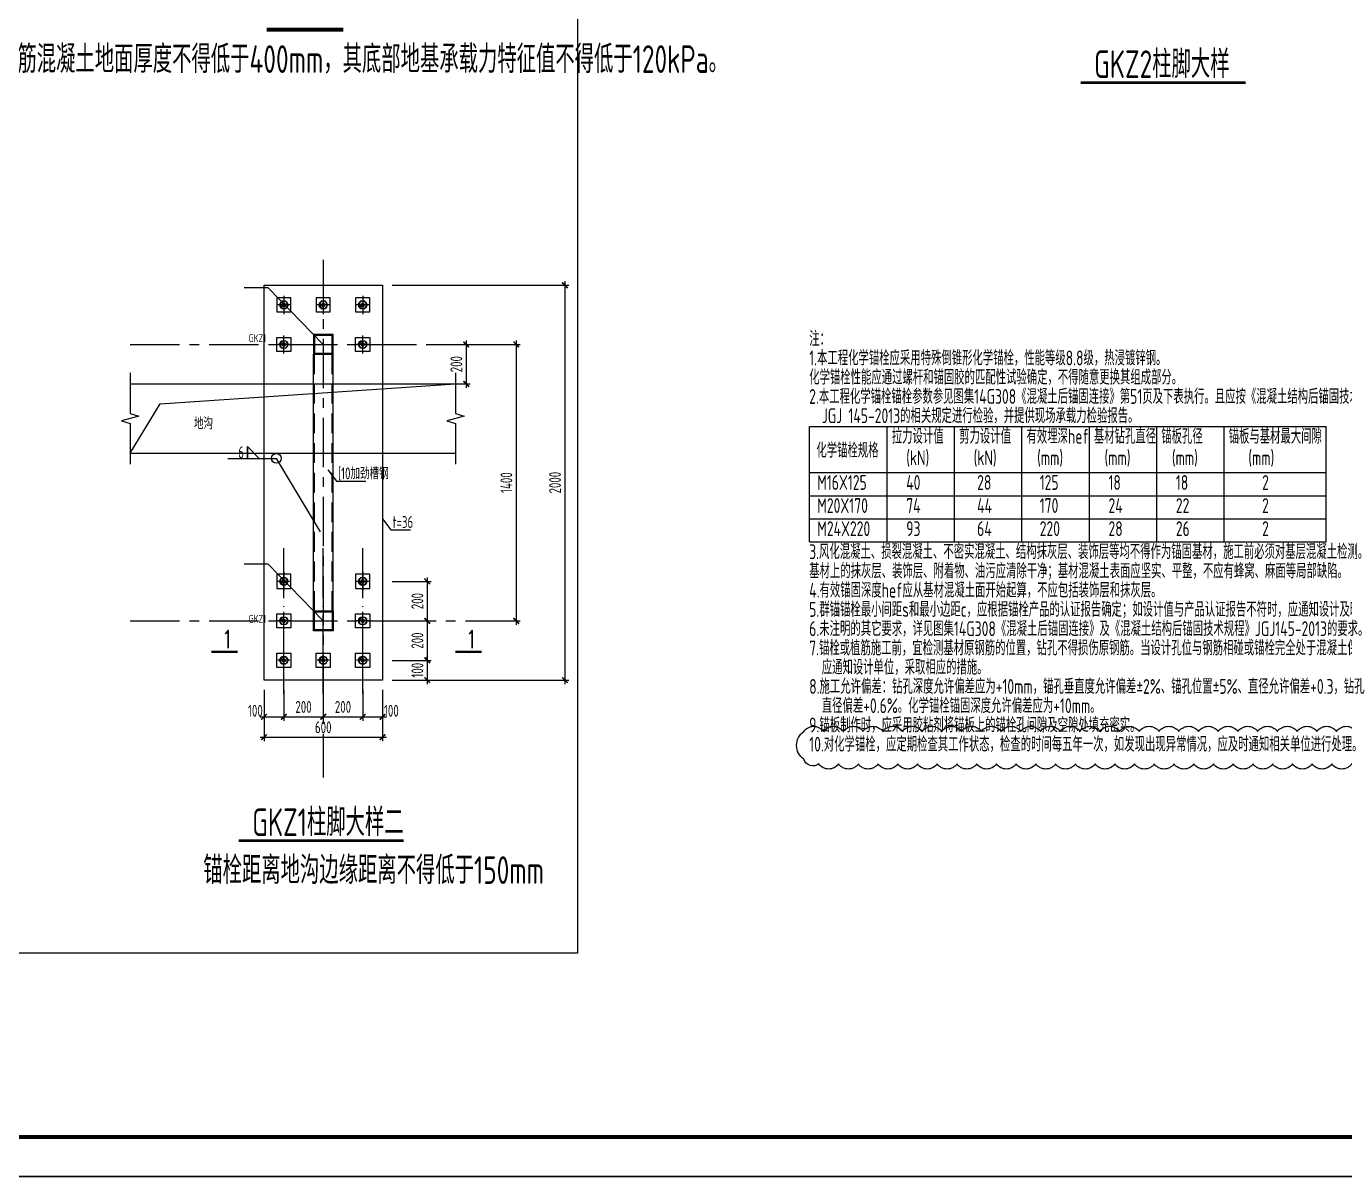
# Model space of a CAD drawing. Extents: x 498328 to 716449, y -893371 to -467753.
# Drawn here: x 547129 to 580533, y -681324 to -652194 of the extents above; entities that cross this region are included whole.
import ezdxf
from ezdxf.enums import TextEntityAlignment as Align

# ---------------------------------------------------------------- set-up
doc = ezdxf.new("R2010")
doc.units = 0
doc.header["$LTSCALE"] = 1000
doc.header["$PDMODE"] = 35
doc.header["$PDSIZE"] = 20
for name, pattern in [('CENTER', [2, 1.25, -0.25, 0.25, -0.25]), ('Continuous-STLayerSet-ColCode', [0]), ('DASHED', [0.75, 0.5, -0.25]), ('DOTE', [2.42, 2, -0.2, 0.02, -0.2])]:
    doc.linetypes.add(name, pattern=pattern)
doc.layers.get('0').update_dxf_attribs({"linetype": 'CONTINUOUS'})
doc.layers.get('Defpoints').update_dxf_attribs({"linetype": 'CONTINUOUS'})
for name, color, linetype in [('1轮廓实线层', 7, 'CONTINUOUS'), ('AXIS', 251, 'CENTER'), ('BASE', 2, 'CONTINUOUS'), ('DIM', 3, 'CONTINUOUS'), ('DOTE', 8, 'CONTINUOUS'), ('PUB_TEXT', 7, 'CONTINUOUS'), ('PUB_TITLE', 4, 'CONTINUOUS'), ('S-BEAM-DIMS', 2, 'CONTINUOUS'), ('STXT_XG_THIN', 2, 'CONTINUOUS'), ('STXT_XG_TNDSH', 6, 'DASHED'), ('TEXT', 2, 'CONTINUOUS'), ('THIN', 7, 'CONTINUOUS'), ('焊缝', 1, 'CONTINUOUS')]:
    doc.layers.add(name, color=color, linetype=linetype)
doc.layers.add('yichutu', color=7, linetype='CONTINUOUS', true_color=0xffffff, plot=False)
for name, color, linetype, lineweight in [('平立面图梁柱撑编号', 7, 'CONTINUOUS', 18), ('板材', 3, 'CONTINUOUS', 18), ('标注', 7, 'CONTINUOUS', 18), ('螺栓孔', 51, 'CONTINUOUS', 15), ('钢梁', 141, 'CONTINUOUS', 18), ('锚栓', 1, 'CONTINUOUS', 18)]:
    doc.layers.add(name, color=color, linetype=linetype, lineweight=lineweight)
doc.styles.add('HZTXT', font='txt.shx', dxfattribs={"bigfont": 'HZTXT'})
doc.styles.add('TSSD_DIMENSION', font='Tssdeng.shx', dxfattribs={"width": 0.7, "bigfont": 'hztxt.shx'})
doc.styles.add('TSSD_NORM', font='Tssdeng.shx', dxfattribs={"width": 0.7, "bigfont": 'hztxt.shx'})
doc.styles.add('TSSD_REIN', font='Tssdeng.shx', dxfattribs={"width": 0.7, "bigfont": 'hztxt.shx'})
doc.dimstyles.new('TSSD_20_100', dxfattribs={"dimtxt": 300, "dimasz": 100, "dimexe": 100, "dimexo": 250, "dimgap": 100, "dimtad": 1, "dimdec": 0, "dimlfac": 0.2, "dimzin": 0, "dimdsep": 46, "dimtxsty": 'TSSD_DIMENSION', "dimblk": 'ARCHTICK', "dimcen": 0, "dimdle": 100, "dimclrt": 7, "dimadec": 0, "dimazin": 0, "dimtfac": 1, "dimtdec": 0, "dimtix": 1, "dimtmove": 2, "dimatfit": 3, "dimldrblk": 'ARCHTICK', "dimfxl": 0, "dimtolj": 1, "dimtzin": 0, "dimarcsym": 0})

# ---------------------------------------------------------------- blocks, each defined once
blk = doc.blocks.new('A$C0D6655A2')
at = {"color": 8}
blk.add_lwpolyline([(-226, 2205, -0.520567), (274, 2205, -0.520567), (774, 2205, -0.520567), (1274, 2205, -0.520567), (1774, 2205, -0.520567), (2274, 2205, -0.520567), (2774, 2205, -0.520567), (3274, 2205, -0.520567), (3774, 2205, -0.520567), (4274, 2205, -0.520567), (4774, 2205, -0.520567), (5274, 2205, -0.520567), (5774, 2205, -0.520567), (6274, 2205, -0.520567), (6774, 2205, -0.520567), (7274, 2205, -0.520567), (7774, 2205, -0.520567), (8274, 2205, -0.520567), (8774, 2205, -0.520567), (9274, 2205, -0.520567), (9774, 2205, -0.520567), (10274, 2205, -0.520567), (10774, 2205, -0.520567), (11274, 2205, -0.520567), (11774, 2205, -0.520567), (12274, 2205, -0.520567), (12774, 2205, -0.520567), (13274, 2205, -0.520567), (13774, 2205, -0.520567), (14054, 1985, -0.520567), (14054, 1485, -0.520567), (13656, 1383, -0.520567), (13156, 1383, -0.520567), (12656, 1383, -0.520567), (12156, 1383, -0.520567), (11656, 1383, -0.520567), (11156, 1383, -0.520567), (10656, 1383, -0.520567), (10156, 1383, -0.520567), (9656, 1383, -0.520567), (9156, 1383, -0.520567), (8656, 1383, -0.520567), (8156, 1383, -0.520567), (7656, 1383, -0.520567), (7156, 1383, -0.520567), (6656, 1383, -0.520567), (6156, 1383, -0.520567), (5656, 1383, -0.520567), (5156, 1383, -0.520567), (4656, 1383, -0.520567), (4156, 1383, -0.520567), (3656, 1383, -0.520567), (3156, 1383, -0.520567), (2656, 1383, -0.520567), (2156, 1383, -0.520567), (1656, 1383, -0.520567), (1156, 1383, -0.520567), (656, 1383, -0.520567), (156, 1383, -0.520567), (-226, 1501, -0.520567)], format="xyb", close=True, dxfattribs=at)
at = {"layer": 'S-BEAM-DIMS'}
for p, q in [((-83, 9930), (13009, 9930)), ((-83, 7006), (-83, 9930)), ((1889, 7006), (1889, 9930)), ((3596, 7006), (3596, 9930)), ((5303, 7006), (5303, 9930)), ((7010, 7006), (7010, 9930)), ((8717, 7006), (8717, 9930)), ((10424, 7006), (10424, 9930)), ((13009, 7006), (13009, 9930)), ((-83, 8760), (8717, 8760)), ((-83, 8760), (13009, 8760)), ((-83, 8176), (13009, 8176)), ((-83, 7591), (13009, 7591)), ((-83, 7006), (13009, 7006))]:
    blk.add_line(p, q, dxfattribs=at)
at = {"layer": 'TEXT', "style": 'TSSD_NORM', "width": 0.7}
for s, p in [('化学锚栓施工注意事项', (15357, 12825)), ('1.化学锚栓应按照设计和产品说明书规定的工序进行施工。在产品说明书规定的安装方向下安装时，锚栓和钻孔之间的空隙应填充密实，', (15357, 12420)), ('注：', (-89, 11963)), ('锚栓安装后不应产生锚固胶的流失，固化时间内螺杆不应有明显位移。', (15357, 11932)), ('1.本工程化学锚栓应采用特殊倒锥形化学锚栓，性能等级8.8级，热浸镀锌钢。', (-89, 11476)), ('2.化学锚栓安装时，基材等效养护龄期应超过600℃·d；表面温度和孔内表层含水率应符合设计和锚固胶使用说明书要求，无明确要求', (15357, 11445)), ('化学锚栓性能应通过螺杆和锚固胶的匹配性试验确定，不得随意更换其组成部分。', (-89, 10988)), ('时，基材表面温度不应低于15℃；化学锚栓的施工严禁在大风、雨雪天气露天进行。  ', (15357, 10957)), ('2.本工程化学锚栓锚栓参数参见图集14G308《混凝土后锚固连接》第51页及下表执行。且应按《混凝土结构后锚固技术规程》', (-89, 10501)), ('3.锚固胶应符合下列规定： 1)锚固胶应采用锚栓配套产品， 化学锚栓的固定胶应符合《混凝土结构工程用锚固胶》JG/T340-2011', (15357, 10470)), ('  JGJ 145-2013的相关规定进行检验，并提供现场承载力检验报告。', (-89, 10013)), ('的有关规定，化学锚栓的锚固胶应为改性环氧树脂类或改性乙烯基酯类材料。    ', (15357, 9982)), ('拉力设计值', (2004, 9492)), ('剪力设计值', (3711, 9492)), ('有效埋深hef', (5418, 9492)), ('基材钻孔直径', (7125, 9492)), ('锚板孔径', (8832, 9492)), ('锚板与基材最大间隙', (10539, 9492)), ('  2)采用现场调制的锚固胶时，应在无尘土的室内进行，并应按照产品说明书规定的配合比和工艺要求执行，且应有专人负责。', (15357, 9495)), ('化学锚栓规格', (93, 9136)), ('(kN)', (2370, 8948)), ('(kN)', (4077, 8948)), ('(mm)', (5687, 8948)), ('(mm)', (7394, 8948)), ('(mm)', (9101, 8948)), ('(mm)', (11038, 8948)), ('  3)调胶时应根据现场温度和化学锚栓数量确定每次拌合量；拌合好的胶液应色泽均匀、无结块和气泡；在锚固胶调制和使用过程中，应', (15357, 9007)), ('M16X125', (114, 8323)), ('40', (2370, 8323)), ('28', (4167, 8323)), ('125', (5752, 8323)), ('18', (7494, 8323)), ('18', (9201, 8323)), ('2', (11387, 8323)), ('  防止灰尘、油、水等杂质混入，并应按规定的操作时间完成化学锚栓的安装。', (15357, 8520)), ('4.锚栓或植筋的锚孔可采用压缩空气、吸尘器、手动气筒及专用毛刷等工具，清理孔内粉尘。锚孔清孔完成后，若未立即安装锚栓或植筋，', (15357, 8032)), ('M20X170', (114, 7738)), ('74', (2370, 7738)), ('44', (4167, 7738)), ('170', (5752, 7738)), ('24', (7494, 7738)), ('22', (9201, 7738)), ('2', (11387, 7738)), ('  应暂时封闭其孔口。临近锚固区的废弃锚孔应采用高强度无收缩砂浆填充密实。 且应符合下列规定：', (15357, 7545)), ('M24X220', (114, 7153)), ('93', (2370, 7153)), ('64', (4167, 7153)), ('220', (5752, 7153)), ('28', (7494, 7153)), ('26', (9201, 7153)), ('2', (11387, 7153)), ('  1)锚孔内应无浮动灰尘、碎屑，产品有要求时尚应用工业丙酮清洗孔壁；  ', (15357, 7057)), ('3.风化混凝土、损裂混凝土、不密实混凝土、结构抹灰层、装饰层等均不得作为锚固基材，施工前必须对基层混凝土检测。', (-89, 6570)), ('  2)除产品试验报告及产品说明书有规定外，锚孔应保持干燥；     3)锚孔内干燥度不满足锚固胶的使用要求时，应对锚孔进行干燥处理。', (15357, 6570)), ('基材上的抹灰层、装饰层、附着物、油污应清除干净；基材混凝土表面应坚实、平整，不应有蜂窝、麻面等局部缺陷。 ', (-89, 6082)), ('5.注胶施工应符合下列规定：  1)应采用专用的注胶桶或送胶棒，注胶前，应先将注射筒内胶体挤出一部分，待出胶均匀后方可入孔； ', (15357, 6082)), ('4.有效锚固深度hef应从基材混凝土面开始起算，不应包括装饰层和抹灰层。', (-89, 5595)), ('  2)采用自动搅拌注射混合包装的锚固胶时，应按产品说明书规定的工艺进行操作，注胶前应经过试操作，若试操作结果表明该自动搅拌器', (15357, 5595)), ('5.群锚锚栓最小间距s和最小边距c，应根据锚栓产品的认证报告确定；如设计值与产品认证报告不符时，应通知设计及时处理。', (-89, 5107)), ('  搅拌的胶体不均匀，应予以弃用；3)锚孔深度大于200mm时，可采用混合管延长器注胶；  4)注胶应从孔底向外均匀、缓慢地进行，', (15357, 5107)), ('6.未注明的其它要求，详见图集14G308《混凝土后锚固连接》及《混凝土结构后锚固技术规程》JGJ145-2013的要求。', (-89, 4620)), ('  应注意排除孔内的空气，注胶量应以植入锚栓后略有胶液被挤出为宜；     5 不应采用将螺杆从胶桶中粘胶直接塞进孔洞的施工方法。', (15357, 4620)), ('7.锚栓或植筋施工前，宜检测基材原钢筋的位置，钻孔不得损伤原钢筋。当设计孔位与钢筋相碰或锚栓完全处于混凝土保护层内时，', (-89, 4132)), ('6.化学锚栓安装施工应符合下列规定：1)采用厂家定型锚固胶管时，应采用与产品配套的安装工具配合安装，安装时应严格按产品要求控制', (15357, 4132)), ('  应通知设计单位，采取相应的措施。', (-89, 3645)), ('  锚栓的安装深度，旋插到规定深度后应立即停止； 2)采用组合式锚固胶或AB组分的锚固胶时，锚栓应按照单一方向旋入锚孔，达到规定的深度；', (15357, 3645)), ('8.施工允许偏差：钻孔深度允许偏差应为+10mm，锚孔垂直度允许偏差%%P2%%%、锚孔位置%%P5%%%、直径允许偏差+0.3，钻孔', (-89, 3157)), ('  3)从注胶到化学锚栓安装完成的时间，不应超过产品说明书规定的适用期，否则应清除锚固胶，按照原工序重新安装；', (15357, 3157)), ('  直径偏差+0.6%%%。化学锚栓锚固深度允许偏差应为+10mm。 ', (-89, 2670)), ('  4)植入的锚栓应立即校正方向，并应保证植入的锚栓处于孔洞的中心位置；', (15357, 2670)), ('9.锚板制作时，应采用胶粘剂将锚板上的锚栓孔间隙及空隙处填充密实。 ', (-89, 2182)), ('  5) 锚栓安装完成，在满足产品规定的固化温度和对应的静置固化时间后，方可进行下道工序施工。 ', (15357, 2182)), ('10.对化学锚栓，应定期检查其工作状态，检查的时间每五年一次，如发现出现异常情况，应及时通知相关单位进行处理。', (-89, 1695))]:
    blk.add_text(s, height=375, dxfattribs=at).set_placement(p)
blk = doc.blocks.new('yct-841-594-84100-59400-100-1000.0')
at = {"layer": 'yichutu', "color": 7, "true_color": 0xffffff}
blk.add_lwpolyline([(0, 0), (0, 59400), (84100, 59400), (84100, 0)], close=True, dxfattribs=at)
blk = doc.blocks.new('_ARCHTICK')
at = {"color": 0, "const_width": 0.4}
blk.add_lwpolyline([(-0.71, -0.71), (0.71, 0.71)], dxfattribs=at)
blk = doc.blocks.new('*D968')
at = {"layer": 'Defpoints', "color": 0, "transparency": 16777216}
for p in [(553152, -669373), (556152, -669373), (556152, -670194)]:
    blk.add_point(p, dxfattribs=at)
at = {"layer": 'DIM', "color": 0, "lineweight": -2, "transparency": 16777216}
for p, q in [((553152, -669623), (553152, -670294)), ((556152, -669623), (556152, -670294)), ((553052, -670194), (556252, -670194))]:
    blk.add_line(p, q, dxfattribs=at)
at = {"layer": 'DIM', "color": 0, "lineweight": -2, "transparency": 16777216, "xscale": 100, "yscale": 100, "zscale": 100, "rotation": 180}
blk.add_blockref('_ARCHTICK', (553152, -670194), dxfattribs=at)
at = {"layer": 'DIM', "color": 0, "lineweight": -2, "transparency": 16777216, "xscale": 100, "yscale": 100, "zscale": 100}
blk.add_blockref('_ARCHTICK', (556152, -670194), dxfattribs=at)
at = {"layer": 'DIM', "color": 7, "transparency": 16777216, "insert": (554652, -670094), "char_height": 300, "attachment_point": 8, "style": 'TSSD_DIMENSION'}
blk.add_mtext('\\A1;600', dxfattribs=at)
blk = doc.blocks.new('*D969')
at = {"layer": 'Defpoints', "color": 0, "transparency": 16777216}
for p in [(553152, -668749), (553652, -668749), (553652, -669679)]:
    blk.add_point(p, dxfattribs=at)
at = {"layer": 'DIM', "color": 0, "lineweight": -2, "transparency": 16777216}
for p, q in [((553152, -668999), (553152, -669779)), ((553652, -668999), (553652, -669779)), ((553052, -669679), (553752, -669679))]:
    blk.add_line(p, q, dxfattribs=at)
at = {"layer": 'DIM', "color": 0, "lineweight": -2, "transparency": 16777216, "xscale": 100, "yscale": 100, "zscale": 100, "rotation": 180}
blk.add_blockref('_ARCHTICK', (553152, -669679), dxfattribs=at)
at = {"layer": 'DIM', "color": 0, "lineweight": -2, "transparency": 16777216, "xscale": 100, "yscale": 100, "zscale": 100}
blk.add_blockref('_ARCHTICK', (553652, -669679), dxfattribs=at)
at = {"layer": 'DIM', "color": 7, "transparency": 16777216, "insert": (552932, -669676), "char_height": 300, "attachment_point": 8, "style": 'TSSD_DIMENSION'}
blk.add_mtext('\\A1;100', dxfattribs=at)
blk = doc.blocks.new('*D970')
at = {"layer": 'Defpoints', "color": 0, "transparency": 16777216}
for p in [(553652, -668749), (554652, -668749), (554652, -669679)]:
    blk.add_point(p, dxfattribs=at)
at = {"layer": 'DIM', "color": 0, "lineweight": -2, "transparency": 16777216}
for p, q in [((553652, -668999), (553652, -669779)), ((554652, -668999), (554652, -669779)), ((553552, -669679), (554752, -669679))]:
    blk.add_line(p, q, dxfattribs=at)
at = {"layer": 'DIM', "color": 0, "lineweight": -2, "transparency": 16777216, "xscale": 100, "yscale": 100, "zscale": 100, "rotation": 180}
blk.add_blockref('_ARCHTICK', (553652, -669679), dxfattribs=at)
at = {"layer": 'DIM', "color": 0, "lineweight": -2, "transparency": 16777216, "xscale": 100, "yscale": 100, "zscale": 100}
blk.add_blockref('_ARCHTICK', (554652, -669679), dxfattribs=at)
at = {"layer": 'DIM', "color": 7, "transparency": 16777216, "insert": (554152, -669579), "char_height": 300, "attachment_point": 8, "style": 'TSSD_DIMENSION'}
blk.add_mtext('\\A1;200', dxfattribs=at)
blk = doc.blocks.new('*D971')
at = {"layer": 'Defpoints', "color": 0, "transparency": 16777216}
for p in [(555652, -668749), (556152, -668749), (556152, -669679)]:
    blk.add_point(p, dxfattribs=at)
at = {"layer": 'DIM', "color": 0, "lineweight": -2, "transparency": 16777216}
for p, q in [((555652, -668999), (555652, -669779)), ((556152, -668999), (556152, -669779)), ((555552, -669679), (556252, -669679))]:
    blk.add_line(p, q, dxfattribs=at)
at = {"layer": 'DIM', "color": 0, "lineweight": -2, "transparency": 16777216, "xscale": 100, "yscale": 100, "zscale": 100, "rotation": 180}
blk.add_blockref('_ARCHTICK', (555652, -669679), dxfattribs=at)
at = {"layer": 'DIM', "color": 0, "lineweight": -2, "transparency": 16777216, "xscale": 100, "yscale": 100, "zscale": 100}
blk.add_blockref('_ARCHTICK', (556152, -669679), dxfattribs=at)
at = {"layer": 'DIM', "color": 7, "transparency": 16777216, "insert": (556378, -669676), "char_height": 300, "attachment_point": 8, "style": 'TSSD_DIMENSION'}
blk.add_mtext('\\A1;100', dxfattribs=at)
blk = doc.blocks.new('*D972')
at = {"layer": 'Defpoints', "color": 0, "transparency": 16777216}
for p in [(554652, -668749), (555652, -668749), (555652, -669679)]:
    blk.add_point(p, dxfattribs=at)
at = {"layer": 'DIM', "color": 0, "lineweight": -2, "transparency": 16777216}
for p, q in [((554652, -668999), (554652, -669779)), ((555652, -668999), (555652, -669779)), ((554552, -669679), (555752, -669679))]:
    blk.add_line(p, q, dxfattribs=at)
at = {"layer": 'DIM', "color": 0, "lineweight": -2, "transparency": 16777216, "xscale": 100, "yscale": 100, "zscale": 100, "rotation": 180}
blk.add_blockref('_ARCHTICK', (554652, -669679), dxfattribs=at)
at = {"layer": 'DIM', "color": 0, "lineweight": -2, "transparency": 16777216, "xscale": 100, "yscale": 100, "zscale": 100}
blk.add_blockref('_ARCHTICK', (555652, -669679), dxfattribs=at)
at = {"layer": 'DIM', "color": 7, "transparency": 16777216, "insert": (555152, -669579), "char_height": 300, "attachment_point": 8, "style": 'TSSD_DIMENSION'}
blk.add_mtext('\\A1;200', dxfattribs=at)
blk = doc.blocks.new('*D973')
at = {"layer": 'Defpoints', "color": 0, "transparency": 16777216}
for p in [(558005, -660249), (558005, -667249), (559542, -667249)]:
    blk.add_point(p, dxfattribs=at)
at = {"layer": 'DIM', "color": 0, "lineweight": -2, "transparency": 16777216}
for p, q in [((558255, -660249), (559642, -660249)), ((559542, -660149), (559542, -667349)), ((558255, -667249), (559642, -667249))]:
    blk.add_line(p, q, dxfattribs=at)
at = {"layer": 'DIM', "color": 0, "lineweight": -2, "transparency": 16777216, "xscale": 100, "yscale": 100, "zscale": 100}
for p, rotation in [((559542, -660249), 90), ((559542, -667249), 270)]:
    blk.add_blockref('_ARCHTICK', p, dxfattribs=dict(at, rotation=rotation))
at = {"layer": 'DIM', "color": 7, "transparency": 16777216, "insert": (559292, -663749), "char_height": 300, "attachment_point": 5, "rotation": 90, "style": 'TSSD_DIMENSION'}
blk.add_mtext('\\A1;1400', dxfattribs=at)
blk = doc.blocks.new('*D974')
at = {"layer": 'Defpoints', "color": 0, "transparency": 16777216}
for p in [(556152, -667249), (556152, -668249), (557287, -668249)]:
    blk.add_point(p, dxfattribs=at)
at = {"layer": 'DIM', "color": 0, "lineweight": -2, "transparency": 16777216}
for p, q in [((556402, -667249), (557387, -667249)), ((557287, -667149), (557287, -668349)), ((556402, -668249), (557387, -668249))]:
    blk.add_line(p, q, dxfattribs=at)
at = {"layer": 'DIM', "color": 0, "lineweight": -2, "transparency": 16777216, "xscale": 100, "yscale": 100, "zscale": 100}
for p, rotation in [((557287, -667249), 90), ((557287, -668249), 270)]:
    blk.add_blockref('_ARCHTICK', p, dxfattribs=dict(at, rotation=rotation))
at = {"layer": 'DIM', "color": 7, "transparency": 16777216, "insert": (557037, -667749), "char_height": 300, "attachment_point": 5, "rotation": 90, "style": 'TSSD_DIMENSION'}
blk.add_mtext('\\A1;200', dxfattribs=at)
blk = doc.blocks.new('*D975')
at = {"layer": 'Defpoints', "color": 0, "transparency": 16777216}
for p in [(556152, -668249), (556152, -668749), (557287, -668749)]:
    blk.add_point(p, dxfattribs=at)
at = {"layer": 'DIM', "color": 0, "lineweight": -2, "transparency": 16777216}
for p, q in [((556402, -668249), (557387, -668249)), ((557287, -668249), (557287, -668149)), ((557287, -668249), (557287, -668749)), ((556402, -668749), (557387, -668749)), ((557287, -668749), (557287, -668849))]:
    blk.add_line(p, q, dxfattribs=at)
at = {"layer": 'DIM', "color": 0, "lineweight": -2, "transparency": 16777216, "xscale": 100, "yscale": 100, "zscale": 100}
for p, rotation in [((557287, -668249), 270), ((557287, -668749), 90)]:
    blk.add_blockref('_ARCHTICK', p, dxfattribs=dict(at, rotation=rotation))
at = {"layer": 'DIM', "color": 7, "transparency": 16777216, "insert": (557037, -668499), "char_height": 300, "attachment_point": 5, "rotation": 90, "style": 'TSSD_DIMENSION'}
blk.add_mtext('\\A1;100', dxfattribs=at)
blk = doc.blocks.new('*D976')
at = {"layer": 'Defpoints', "color": 0, "transparency": 16777216}
for p in [(556152, -666249), (556152, -667249), (557287, -667249)]:
    blk.add_point(p, dxfattribs=at)
at = {"layer": 'DIM', "color": 0, "lineweight": -2, "transparency": 16777216}
for p, q in [((556402, -666249), (557387, -666249)), ((557287, -666149), (557287, -667349)), ((556402, -667249), (557387, -667249))]:
    blk.add_line(p, q, dxfattribs=at)
at = {"layer": 'DIM', "color": 0, "lineweight": -2, "transparency": 16777216, "xscale": 100, "yscale": 100, "zscale": 100}
for p, rotation in [((557287, -666249), 90), ((557287, -667249), 270)]:
    blk.add_blockref('_ARCHTICK', p, dxfattribs=dict(at, rotation=rotation))
at = {"layer": 'DIM', "color": 7, "transparency": 16777216, "insert": (557037, -666749), "char_height": 300, "attachment_point": 5, "rotation": 90, "style": 'TSSD_DIMENSION'}
blk.add_mtext('\\A1;200', dxfattribs=at)
blk = doc.blocks.new('*D977')
at = {"layer": 'Defpoints', "color": 0, "transparency": 16777216}
for p in [(557121, -660249), (557121, -661249), (558275, -661249)]:
    blk.add_point(p, dxfattribs=at)
at = {"layer": 'DIM', "color": 0, "lineweight": -2, "transparency": 16777216}
for p, q in [((557371, -660249), (558375, -660249)), ((558275, -660149), (558275, -661349)), ((557371, -661249), (558375, -661249))]:
    blk.add_line(p, q, dxfattribs=at)
at = {"layer": 'DIM', "color": 0, "lineweight": -2, "transparency": 16777216, "xscale": 100, "yscale": 100, "zscale": 100}
for p, rotation in [((558275, -660249), 90), ((558275, -661249), 270)]:
    blk.add_blockref('_ARCHTICK', p, dxfattribs=dict(at, rotation=rotation))
at = {"layer": 'DIM', "color": 7, "transparency": 16777216, "insert": (558025, -660749), "char_height": 300, "attachment_point": 5, "rotation": 90, "style": 'TSSD_DIMENSION'}
blk.add_mtext('\\A1;200', dxfattribs=at)
blk = doc.blocks.new('*D539')
at = {"layer": 'Defpoints', "color": 0, "transparency": 16777216}
for p in [(556152, -658749), (556152, -668749), (560775, -668749)]:
    blk.add_point(p, dxfattribs=at)
at = {"layer": 'DIM', "color": 0, "lineweight": -2, "transparency": 16777216}
for p, q in [((560775, -658649), (560775, -668849)), ((556402, -658749), (560875, -658749)), ((556402, -668749), (560875, -668749))]:
    blk.add_line(p, q, dxfattribs=at)
at = {"layer": 'DIM', "color": 0, "lineweight": -2, "transparency": 16777216, "xscale": 100, "yscale": 100, "zscale": 100}
for p, rotation in [((560775, -658749), 90), ((560775, -668749), 270)]:
    blk.add_blockref('_ARCHTICK', p, dxfattribs=dict(at, rotation=rotation))
at = {"layer": 'DIM', "color": 7, "transparency": 16777216, "insert": (560525, -663749), "char_height": 300, "attachment_point": 5, "rotation": 90, "style": 'TSSD_DIMENSION'}
blk.add_mtext('\\A1;2000', dxfattribs=at)

msp = doc.modelspace()

# ---------------------------------------------------------------- linework, layer by layer
for p, q in [((554772, -663427.8), (554985.1, -663709.8)), ((554985.1, -663709.8), (555732.6, -663709.8)), ((556152, -664661.8), (556365.1, -664943.8)), ((556365.1, -664943.8), (556862.6, -664943.8))]:
    msp.add_line(p, q)
for points, const_width in [([(553215.4, -652279.5), (555163.1, -652279.5)], 100), ([(573843.5, -653619.2), (578025.5, -653619.2)], 70), ([(551818.3, -668032), (552486.6, -668032)], 63.8), ([(558000.4, -668032), (558668.7, -668032)], 63.8), ([(552510.1, -672817.3), (556692.1, -672817.3)], 70)]:
    msp.add_lwpolyline(points, dxfattribs=dict(const_width=const_width))
at = {"color": 253}
for centre in [(553652, -659248.8), (554652, -659248.8), (555652, -659248.8), (553652, -660248.8), (555652, -660248.8), (553652, -666248.8), (555652, -666248.8), (553652, -667248.8), (555652, -667248.8), (553652, -668248.8), (554652, -668248.8), (555652, -668248.8)]:
    msp.add_circle(centre, 102, dxfattribs=at)
for centre, start, end in [((553667.4, -659234.4), 138.92102, 307.09412), ((554667.4, -659234.4), 138.92102, 307.09412), ((555667.4, -659234.4), 138.92102, 307.09412), ((553667.4, -660263.1), 52.90588, 221.07898), ((555667.4, -660263.1), 52.90588, 221.07898), ((553667.4, -666234.4), 138.92102, 307.09412), ((555667.4, -666234.4), 138.92102, 307.09412), ((553667.4, -667263.1), 52.90588, 221.07898), ((555667.4, -667263.1), 52.90588, 221.07898), ((553667.4, -668263.1), 52.90588, 221.07898), ((554667.4, -668263.1), 52.90588, 221.07898), ((555667.4, -668263.1), 52.90588, 221.07898)]:
    msp.add_arc(centre, 102, start, end, dxfattribs=at)
at = {"layer": '1轮廓实线层', "color": 4, "lineweight": 20}
for points in [[(554902, -660498.8), (554902, -659998.8), (554402, -659998.8), (554402, -660498.8)], [(554877, -660473.8), (554877, -660023.8), (554427, -660023.8), (554427, -660473.8)], [(554902, -666998.8), (554902, -667498.8), (554402, -667498.8), (554402, -666998.8)], [(554877, -667023.8), (554877, -667473.8), (554427, -667473.8), (554427, -667023.8)]]:
    msp.add_lwpolyline(points, close=True, dxfattribs=at)
at = {"layer": 'AXIS', "lineweight": 20}
for p, q in [((554652, -658106.8), (554652, -671213.6)), ((549761.4, -660248.8), (558005.4, -660248.8)), ((549761.4, -667248.8), (558005.4, -667248.8))]:
    msp.add_line(p, q, dxfattribs=at)
at = {"layer": 'BASE'}
msp.add_lwpolyline([(553152, -658748.8), (556152, -658748.8), (556152, -668748.8), (553152, -668748.8)], close=True, dxfattribs=at)
at = {"layer": 'DOTE', "color": 240, "lineweight": 20, "true_color": 0xed1f24}
for p, q in [((549761.4, -661248.8), (558005.4, -661248.8)), ((549761.4, -662998.8), (558005.4, -662998.8))]:
    msp.add_line(p, q, dxfattribs=at)
at = {"layer": 'DOTE', "linetype": 'DOTE'}
for p, q in [((553652, -669093.1), (553652, -665404.4)), ((554652, -669093.1), (554652, -665404.4)), ((555652, -669093.1), (555652, -665404.4))]:
    msp.add_line(p, q, dxfattribs=at)
at = {"layer": 'PUB_TITLE'}
msp.add_lwpolyline([(526900.9, -681323.8), (611000.9, -681323.8), (611000.9, -621923.8), (526900.9, -621923.8)], close=True, dxfattribs=at)
msp.add_lwpolyline([(526900.9, -681323.8), (611000.9, -681323.8), (611000.9, -621923.8), (526900.9, -621923.8)], close=True, dxfattribs=at)
at = {"layer": 'PUB_TITLE', "const_width": 100}
msp.add_lwpolyline([(529400.9, -680323.8), (610000.9, -680323.8), (610000.9, -622923.8), (529400.9, -622923.8)], close=True, dxfattribs=at)
msp.add_lwpolyline([(529400.9, -680323.8), (610000.9, -680323.8), (610000.9, -622923.8), (529400.9, -622923.8)], close=True, dxfattribs=at)
at = {"layer": 'STXT_XG_THIN'}
for p, q in [((554402, -666998.8), (554402, -660498.8)), ((554902, -666998.8), (554902, -660498.8))]:
    msp.add_line(p, q, dxfattribs=at)
at = {"layer": 'STXT_XG_TNDSH'}
for p, q in [((554428.5, -666998.8), (554428.5, -660498.8)), ((554875.5, -666998.8), (554875.5, -660498.8))]:
    msp.add_line(p, q, dxfattribs=at)
at = {"layer": 'THIN'}
for points in [[(549761.4, -660968.8), (549761.4, -661993.8), (549981.4, -662063.8), (549541.4, -662183.8), (549761.4, -662253.8), (549761.4, -663278.8)], [(558005.4, -660968.8), (558005.4, -661993.8), (558225.4, -662063.8), (557785.4, -662183.8), (558005.4, -662253.8), (558005.4, -663278.8)]]:
    msp.add_lwpolyline(points, dxfattribs=at)
at = {"layer": '平立面图梁柱撑编号', "color": 7, "linetype": 'Continuous-STLayerSet-ColCode', "lineweight": 18}
for p, q in [((553260.3, -658817.3), (552650.7, -658817.3)), ((554652, -660248.8), (553260.3, -658817.3)), ((553260.3, -665817.3), (552650.7, -665817.3)), ((554652, -667248.8), (553260.3, -665817.3))]:
    msp.add_line(p, q, dxfattribs=at)
at = {"layer": '板材', "lineweight": 18}
for p, q in [((553830.6, -659070.2), (553473.4, -659070.2)), ((553473.4, -659070.2), (553473.4, -659427.3)), ((553830.6, -659427.3), (553830.6, -659070.2)), ((554830.6, -659070.2), (554473.4, -659070.2)), ((554473.4, -659070.2), (554473.4, -659427.3)), ((554830.6, -659427.3), (554830.6, -659070.2)), ((555830.6, -659070.2), (555473.4, -659070.2)), ((555473.4, -659070.2), (555473.4, -659427.3)), ((555830.6, -659427.3), (555830.6, -659070.2)), ((553473.4, -659427.3), (553830.6, -659427.3)), ((554473.4, -659427.3), (554830.6, -659427.3)), ((555473.4, -659427.3), (555830.6, -659427.3)), ((553473.4, -660070.2), (553830.6, -660070.2)), ((553473.4, -660427.3), (553473.4, -660070.2)), ((553830.6, -660070.2), (553830.6, -660427.3)), ((555473.4, -660070.2), (555830.6, -660070.2)), ((555473.4, -660427.3), (555473.4, -660070.2)), ((555830.6, -660070.2), (555830.6, -660427.3)), ((553830.6, -660427.3), (553473.4, -660427.3)), ((555830.6, -660427.3), (555473.4, -660427.3)), ((553830.6, -666070.2), (553473.4, -666070.2)), ((553473.4, -666070.2), (553473.4, -666427.3)), ((553830.6, -666427.3), (553830.6, -666070.2)), ((555830.6, -666070.2), (555473.4, -666070.2)), ((555473.4, -666070.2), (555473.4, -666427.3)), ((555830.6, -666427.3), (555830.6, -666070.2)), ((553473.4, -666427.3), (553830.6, -666427.3)), ((555473.4, -666427.3), (555830.6, -666427.3)), ((553473.4, -667070.2), (553830.6, -667070.2)), ((553473.4, -667427.3), (553473.4, -667070.2)), ((553830.6, -667070.2), (553830.6, -667427.3)), ((555473.4, -667070.2), (555830.6, -667070.2)), ((555473.4, -667427.3), (555473.4, -667070.2)), ((555830.6, -667070.2), (555830.6, -667427.3)), ((553830.6, -667427.3), (553473.4, -667427.3)), ((555830.6, -667427.3), (555473.4, -667427.3)), ((553473.4, -668070.2), (553830.6, -668070.2)), ((553473.4, -668427.3), (553473.4, -668070.2)), ((553830.6, -668070.2), (553830.6, -668427.3)), ((554473.4, -668070.2), (554830.6, -668070.2)), ((554473.4, -668427.3), (554473.4, -668070.2)), ((554830.6, -668070.2), (554830.6, -668427.3)), ((555473.4, -668070.2), (555830.6, -668070.2)), ((555473.4, -668427.3), (555473.4, -668070.2)), ((555830.6, -668070.2), (555830.6, -668427.3)), ((553830.6, -668427.3), (553473.4, -668427.3)), ((554830.6, -668427.3), (554473.4, -668427.3)), ((555830.6, -668427.3), (555473.4, -668427.3))]:
    msp.add_line(p, q, dxfattribs=at)
at = {"layer": '标注', "lineweight": 18}
for p, q in [((552732.4, -663134.5), (552732.4, -662834.5)), ((552732.4, -662834.5), (552732.4, -663134.5)), ((552732.4, -662834.5), (553032.4, -663134.5)), ((552232.4, -663134.5), (553482.4, -663134.5)), ((554579.8, -664995.8), (553464.2, -663134.5))]:
    msp.add_line(p, q, dxfattribs=at)
msp.add_circle((553464.2, -663134.5), 125, dxfattribs=at)
at = {"layer": '焊缝', "color": 4}
msp.add_lwpolyline([(535765.8, -641099.7), (561093.9, -641099.7), (561093.9, -675663.3), (535765.8, -675663.3)], close=True, dxfattribs=at)
at = {"layer": '螺栓孔'}
for p, q in [((553652, -659019.2), (553652, -659478.3)), ((554652, -659019.2), (554652, -659478.3)), ((555652, -659019.2), (555652, -659478.3)), ((553805.1, -659248.8), (553499, -659248.8)), ((554805.1, -659248.8), (554499, -659248.8)), ((555805.1, -659248.8), (555498.9, -659248.8)), ((553652, -660478.3), (553652, -660019.2)), ((555652, -660478.3), (555652, -660019.2)), ((553805.1, -660248.8), (553499, -660248.8)), ((555805.1, -660248.8), (555498.9, -660248.8)), ((553652, -666019.2), (553652, -666478.3)), ((555652, -666019.2), (555652, -666478.3)), ((553805.1, -666248.8), (553499, -666248.8)), ((555805.1, -666248.8), (555498.9, -666248.8)), ((553652, -667478.3), (553652, -667019.2)), ((555652, -667478.3), (555652, -667019.2)), ((553805.1, -667248.8), (553499, -667248.8)), ((555805.1, -667248.8), (555498.9, -667248.8)), ((553652, -668478.3), (553652, -668019.2)), ((554652, -668478.3), (554652, -668019.2)), ((555652, -668478.3), (555652, -668019.2)), ((553805.1, -668248.8), (553499, -668248.8)), ((554805.1, -668248.8), (554498.9, -668248.8)), ((555805.1, -668248.8), (555498.9, -668248.8))]:
    msp.add_line(p, q, dxfattribs=at)
at = {"layer": '螺栓孔', "const_width": 76.5}
for points in [[(553632.9, -659248.8, -1), (553671.2, -659248.8, -1)], [(554632.9, -659248.8, -1), (554671.1, -659248.8, -1)], [(555632.9, -659248.8, -1), (555671.1, -659248.8, -1)], [(553632.9, -660248.8, 1), (553671.2, -660248.8, 1)], [(555632.9, -660248.8, 1), (555671.1, -660248.8, 1)], [(553632.9, -666248.8, -1), (553671.1, -666248.8, -1)], [(555632.9, -666248.8, -1), (555671.1, -666248.8, -1)], [(553632.9, -667248.8, 1), (553671.1, -667248.8, 1)], [(555632.9, -667248.8, 1), (555671.1, -667248.8, 1)], [(553632.9, -668248.8, 1), (553671.1, -668248.8, 1)], [(554632.9, -668248.8, 1), (554671.1, -668248.8, 1)], [(555632.9, -668248.8, 1), (555671.1, -668248.8, 1)]]:
    msp.add_lwpolyline(points, format="xyb", close=True, dxfattribs=at)
at = {"layer": '钢梁'}
msp.add_lwpolyline([(549761.4, -662998.8), (550518.7, -661751.3), (558005.4, -661248.8)], dxfattribs=at)
at = {"layer": '锚栓', "lineweight": 18}
for p, q in [((553599, -659156.9), (553546, -659248.8)), ((553546, -659248.8), (553599, -659340.6)), ((553705, -659156.9), (553599, -659156.9)), ((553599, -659340.6), (553705, -659340.6)), ((553758.1, -659248.8), (553705, -659156.9)), ((553705, -659340.6), (553758.1, -659248.8)), ((554599, -659156.9), (554546, -659248.8)), ((554546, -659248.8), (554599, -659340.6)), ((554705, -659156.9), (554599, -659156.9)), ((554599, -659340.6), (554705, -659340.6)), ((554758.1, -659248.8), (554705, -659156.9)), ((554705, -659340.6), (554758.1, -659248.8)), ((555599, -659156.9), (555546, -659248.8)), ((555546, -659248.8), (555599, -659340.6)), ((555705, -659156.9), (555599, -659156.9)), ((555599, -659340.6), (555705, -659340.6)), ((555758.1, -659248.8), (555705, -659156.9)), ((555705, -659340.6), (555758.1, -659248.8)), ((553546, -660248.8), (553599, -660156.9)), ((553599, -660340.6), (553546, -660248.8)), ((553599, -660156.9), (553705, -660156.9)), ((553705, -660340.6), (553599, -660340.6)), ((553705, -660156.9), (553758.1, -660248.8)), ((553758.1, -660248.8), (553705, -660340.6)), ((555546, -660248.8), (555599, -660156.9)), ((555599, -660340.6), (555546, -660248.8)), ((555599, -660156.9), (555705, -660156.9)), ((555705, -660340.6), (555599, -660340.6)), ((555705, -660156.9), (555758.1, -660248.8)), ((555758.1, -660248.8), (555705, -660340.6)), ((553599, -666156.9), (553546, -666248.8)), ((553546, -666248.8), (553599, -666340.6)), ((553705, -666156.9), (553599, -666156.9)), ((553599, -666340.6), (553705, -666340.6)), ((553758.1, -666248.8), (553705, -666156.9)), ((553705, -666340.6), (553758.1, -666248.8)), ((555599, -666156.9), (555546, -666248.8)), ((555546, -666248.8), (555599, -666340.6)), ((555705, -666156.9), (555599, -666156.9)), ((555599, -666340.6), (555705, -666340.6)), ((555758, -666248.8), (555705, -666156.9)), ((555705, -666340.6), (555758, -666248.8)), ((553546, -667248.8), (553599, -667156.9)), ((553599, -667340.6), (553546, -667248.8)), ((553599, -667156.9), (553705, -667156.9)), ((553705, -667340.6), (553599, -667340.6)), ((553705, -667156.9), (553758.1, -667248.8)), ((553758.1, -667248.8), (553705, -667340.6)), ((555546, -667248.8), (555599, -667156.9)), ((555599, -667340.6), (555546, -667248.8)), ((555599, -667156.9), (555705, -667156.9)), ((555705, -667340.6), (555599, -667340.6)), ((555705, -667156.9), (555758, -667248.8)), ((555758, -667248.8), (555705, -667340.6)), ((553546, -668248.8), (553599, -668156.9)), ((553599, -668340.6), (553546, -668248.8)), ((553599, -668156.9), (553705, -668156.9)), ((553705, -668340.6), (553599, -668340.6)), ((553705, -668156.9), (553758.1, -668248.8)), ((553758.1, -668248.8), (553705, -668340.6)), ((554546, -668248.8), (554599, -668156.9)), ((554599, -668340.6), (554546, -668248.8)), ((554599, -668156.9), (554705, -668156.9)), ((554705, -668340.6), (554599, -668340.6)), ((554705, -668156.9), (554758.1, -668248.8)), ((554758.1, -668248.8), (554705, -668340.6)), ((555546, -668248.8), (555599, -668156.9)), ((555599, -668340.6), (555546, -668248.8)), ((555599, -668156.9), (555705, -668156.9)), ((555705, -668340.6), (555599, -668340.6)), ((555705, -668156.9), (555758, -668248.8)), ((555758, -668248.8), (555705, -668340.6))]:
    msp.add_line(p, q, dxfattribs=at)

# ---------------------------------------------------------------- block references
msp.add_blockref('A$C0D6655A2', (567054.7, -672255))
at = {"layer": 'yichutu'}
msp.add_blockref('yct-841-594-84100-59400-100-1000.0', (526900.9, -681323.8), dxfattribs=at)

# ---------------------------------------------------------------- texts
for s, height, style, width, p in [('本工程位于既有混凝土地面上，既有钢筋混凝土地面厚度不得低于400mm，其底部地基承载力特征值不得低于120kPa。', 700, 'TSSD_REIN', 0.7, (538572.4, -653372.9)), ('GKZ2柱脚大样', 700, 'TSSD_REIN', 0.7, (574185.5, -653500.6)), ('地沟', 300, 'TSSD_REIN', 0.7, (551376.7, -662397.8)), ('6', 300, 'TSSD_REIN', 0.7, (552498, -663128.6)), ('[10加劲槽钢', 300, 'TSSD_REIN', 0.7, (555027.2, -663663.4)), ('t=36', 300, 'TSSD_REIN', 0.7, (556407.2, -664897.4)), ('1', 446.4, 'HZTXT', 0.75, (552084.5, -667936.6)), ('1', 446.4, 'HZTXT', 0.75, (558266.6, -667936.6)), ('GKZ1柱脚大样二', 700, 'TSSD_REIN', 0.7, (552852.1, -672698.7)), ('锚栓距离地沟边缘距离不得低于150mm', 700, 'TSSD_REIN', 0.7, (551612, -673910.7))]:
    msp.add_text(s, height=height, dxfattribs=dict(style=style, width=width)).set_placement(p)
at = {"layer": 'PUB_TEXT', "lineweight": 15, "style": 'TSSD_REIN', "width": 0.7}
for p in [(552984.2, -660251), (552984.2, -667359.1)]:
    msp.add_text('GKZ1', height=200, dxfattribs=at).set_placement(p, align=Align.BOTTOM_CENTER)

# ---------------------------------------------------------------- dimensions: what is measured, and where the dimension line sits
at = {"layer": 'DIM'}
for base, p1, picture, middle in [((560774.8, -668748.7), (556152, -658748.8), '*D539', (560524.8, -663748.7)), ((557286.8, -668748.7), (556152, -668248.8), '*D975', (557036.8, -668498.7))]:
    dim = msp.add_linear_dim(base=base, p1=p1, p2=(556152, -668748.7), angle=90, dimstyle='TSSD_20_100', dxfattribs=at)
    dim.commit()
    dim.dimension.update_dxf_attribs({"geometry": picture, "text_midpoint": middle})
for p1, p2, distance, picture, middle in [((557120.7, -660248.8), (557120.7, -661248.8), 1154.2, '*D977', (558025, -660748.8)), ((558005.4, -660248.8), (558005.4, -667248.8), 1536.6, '*D973', (559292, -663748.8)), ((556152, -666248.8), (556152, -667248.8), 1134.8, '*D976', (557036.8, -666748.8)), ((556152, -667248.8), (556152, -668248.8), 1134.8, '*D974', (557036.8, -667748.8)), ((553652, -668748.8), (554652, -668748.8), -930.1, '*D970', (554152, -669428.9)), ((554652, -668748.8), (555652, -668748.8), -930.1, '*D972', (555152, -669428.9)), ((553152, -669373.2), (556152, -669373.2), -820.8, '*D968', (554652, -669944))]:
    dim = msp.add_aligned_dim(p1=p1, p2=p2, distance=distance, dimstyle='TSSD_20_100', dxfattribs=at)
    dim.commit()
    dim.dimension.update_dxf_attribs({"geometry": picture, "text_midpoint": middle})
for base, p1, p2, picture, middle in [((553652, -669678.9), (553152, -668748.8), (553652, -668748.8), '*D969', (552931.5, -669525.8)), ((556152, -669678.9), (555652, -668748.8), (556152, -668748.8), '*D971', (556377.9, -669525.8))]:
    dim = msp.add_linear_dim(base=base, p1=p1, p2=p2, angle=0, dimstyle='TSSD_20_100', dxfattribs=at)
    dim.commit()
    dim.dimension.update_dxf_attribs({"geometry": picture, "text_midpoint": middle, "dimtype": 161})

doc.saveas('drawing.dxf')
